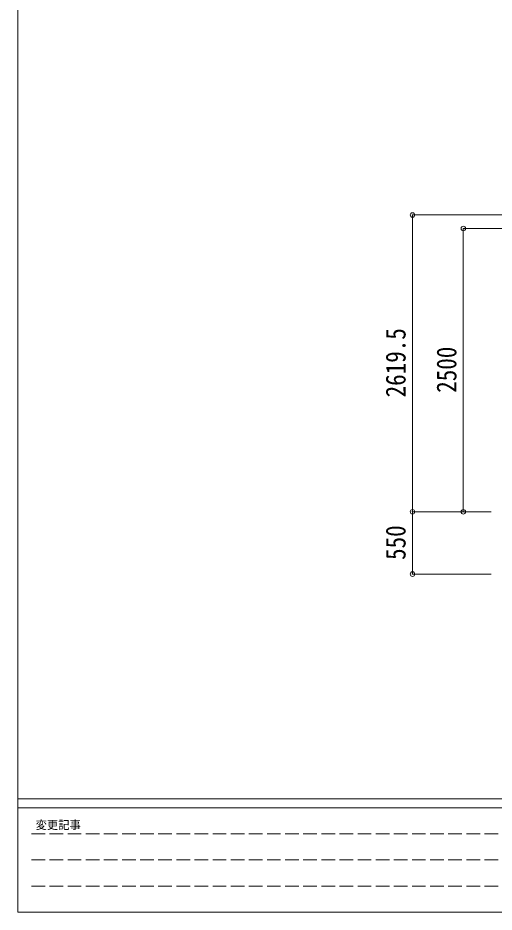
# Model space of a CAD drawing. Units: millimetres at full size, sheet at 1:40. Extents: x -11243 to 11243, y -7760 to 7760.
# Drawn here: x -11243 to -7038, y -7760 to 132 of the extents above; entities that cross this region are included whole.
import ezdxf
from ezdxf.enums import TextEntityAlignment as Align

# ---------------------------------------------------------------- set-up
doc = ezdxf.new("R2010")
doc.units = ezdxf.units.MM
doc.header["$LTSCALE"] = 40
doc.header["$PDMODE"] = 32
doc.header["$PDSIZE"] = 40
doc.linetypes.add('DASHED3', pattern=[4, 3, -1])
doc.layers.add('0-6_OTH_LINE', color=6, linetype='Continuous', lineweight=9)
doc.layers.add('F-0_240', color=7, linetype='Continuous', lineweight=9)
doc.styles.add('ＭＳ ゴシック', font='')
doc.styles.get('ＭＳ ゴシック').set_extended_font_data('MS Gothic')

msp = doc.modelspace()

# ---------------------------------------------------------------- linework, layer by layer
at = {"layer": '0-6_OTH_LINE'}
for p, q in [((-7759.1, -4226.61), (-7759.1, -1607.13)), ((-7759.1, -1607.13), (-6837.35, -1607.13)), ((-7310.1, -4226.61), (-7310.1, -1726.61)), ((-7310.1, -1726.61), (-6837.35, -1726.61)), ((-7759.1, -4226.61), (-7063.01, -4226.61)), ((-7759.1, -4776.61), (-7759.1, -4226.61)), ((-7310.1, -4226.61), (-7063.01, -4226.61)), ((-7759.1, -4776.61), (-7063.01, -4776.61))]:
    msp.add_line(p, q, dxfattribs=at)
for p in [(-7759.1, -1607.13), (-7310.1, -1726.61), (-7759.1, -4226.61), (-7310.1, -4226.61), (-7759.1, -4776.61)]:
    msp.add_point(p, dxfattribs=at)
at = {"layer": 'F-0_240', "color": 5}
for p, q in [((-11242.74, 7760), (-11242.74, -7760)), ((-11242.74, -6760), (10677.26, -6760)), ((-11242.74, -6840), (7121.58, -6840)), ((-11242.74, -7760), (10677.26, -7760))]:
    msp.add_line(p, q, dxfattribs=at)
at = {"layer": 'F-0_240', "color": 4, "linetype": 'DASHED3'}
for p, q in [((-11122.75, -7070), (-4718.42, -7070)), ((-11122.75, -7300), (-4718.42, -7300)), ((-11122.75, -7530), (-4718.42, -7530))]:
    msp.add_line(p, q, dxfattribs=at)

# ---------------------------------------------------------------- texts
at = {"layer": '0-6_OTH_LINE', "color": 7, "style": 'ＭＳ ゴシック', "width": 0.85}
for s, p in [('2619.5', (-7767.1, -3216.87)), ('2500', (-7318.1, -3176.61)), ('550', (-7767.1, -4651.61))]:
    msp.add_text(s, height=176, rotation=90, dxfattribs=at).set_placement(p, align=Align.BOTTOM_LEFT)
at = {"layer": 'F-0_240', "style": 'ＭＳ ゴシック'}
msp.add_text('変更記事', height=73.31, dxfattribs=at).set_placement((-11086.44, -7050), align=Align.BOTTOM_LEFT)

doc.saveas('drawing.dxf')
